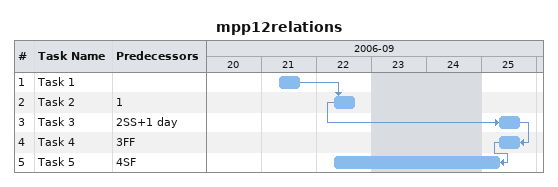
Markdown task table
mpp12relations

| ID | Task | Start | Finish | Predecessors |
|---|---|---|---|---|
| 1 | Task 1 | 2006-09-21 | 2006-09-21 |  |
| 2 | Task 2 | 2006-09-22 | 2006-09-22 | 1 |
| 3 | Task 3 | 2006-09-25 | 2006-09-25 | 2SS+1d |
| 4 | Task 4 | 2006-09-25 | 2006-09-25 | 3FF |
| 5 | Task 5 | 2006-09-22 | 2006-09-25 | 4SF |
